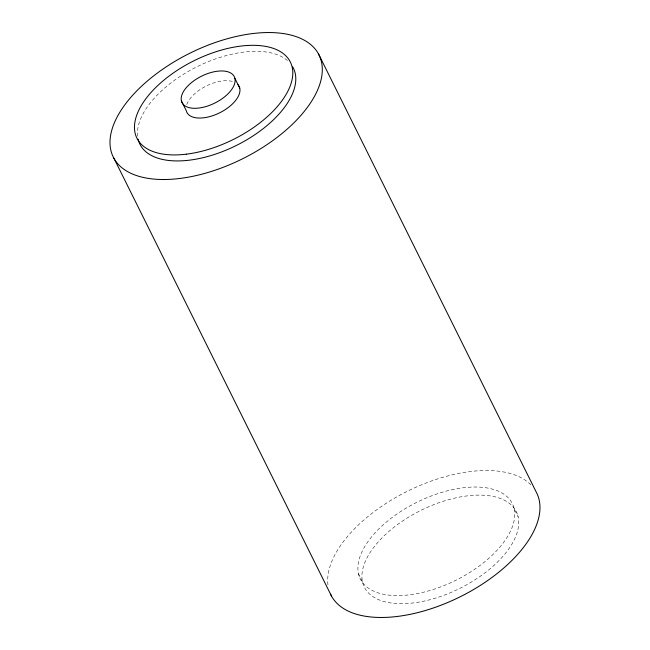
<?xml version="1.0" encoding="UTF-8"?>
<svg xmlns="http://www.w3.org/2000/svg" width="650" height="650" viewBox="0 0 650 650"><rect width="100%" height="100%" fill="white"/><g stroke="black" fill="none" stroke-linecap="round" stroke-linejoin="round"><path stroke-width="0.49" stroke-dasharray="3.25 2.44" d="M514.142 508.82A84.841 43.591 -26.4 0 1 405.673 595.221A84.841 43.591 -26.4 0 1 389.123 519.829A84.841 43.591 -26.4 0 1 514.142 508.82L518.164 516.913A84.841 43.591 -26.4 0 1 409.703 603.322A84.841 43.591 -26.4 0 1 393.144 527.922A84.841 43.591 -26.4 0 1 518.164 516.913M358.483 573.763L362.505 581.856M327.957 584.797A114.831 58.996 -26.4 0 1 409.273 490.327A114.831 58.996 -26.4 0 1 531.692 485.688M137.613 136.207A85.646 44.005 -26.4 0 1 197.243 66.625A85.646 44.005 -26.4 0 1 288.486 61.482M186.794 104.561A29.177 14.991 -26.4 0 1 206.879 85.686A29.177 14.991 -26.4 0 1 233.707 81.876"/><path stroke-width="0.97" d="M318.557 54.047L536.217 492.034A114.831 58.996 -26.4 0 1 460.102 596.822A114.831 58.996 -26.4 0 1 330.59 594.238M234.902 78.358A29.177 14.991 -26.4 0 1 197.787 108.16A29.177 14.991 -26.4 0 1 191.782 82.355A29.177 14.991 -26.4 0 1 234.902 78.358L239.752 88.116M181.415 100.888L186.257 110.646A29.177 14.991 -26.4 0 0 219.928 112.678A29.177 14.991 -26.4 0 0 237.941 84.638M113.782 157.966L331.443 595.952M292.703 66.853A85.646 44.005 -26.4 0 1 232.643 147.257A85.646 44.005 -26.4 0 1 138.109 139.149M163.524 179.514A114.831 58.996 -26.4 0 0 322.303 69.274A114.831 58.996 -26.4 0 0 162.687 69.233A114.831 58.996 -26.4 0 0 163.524 179.514M186.29 154.18A85.646 44.005 -26.4 0 0 291.639 65.228A85.646 44.005 -26.4 0 0 162.963 80.925A85.646 44.005 -26.4 0 0 186.29 154.18"/></g></svg>
